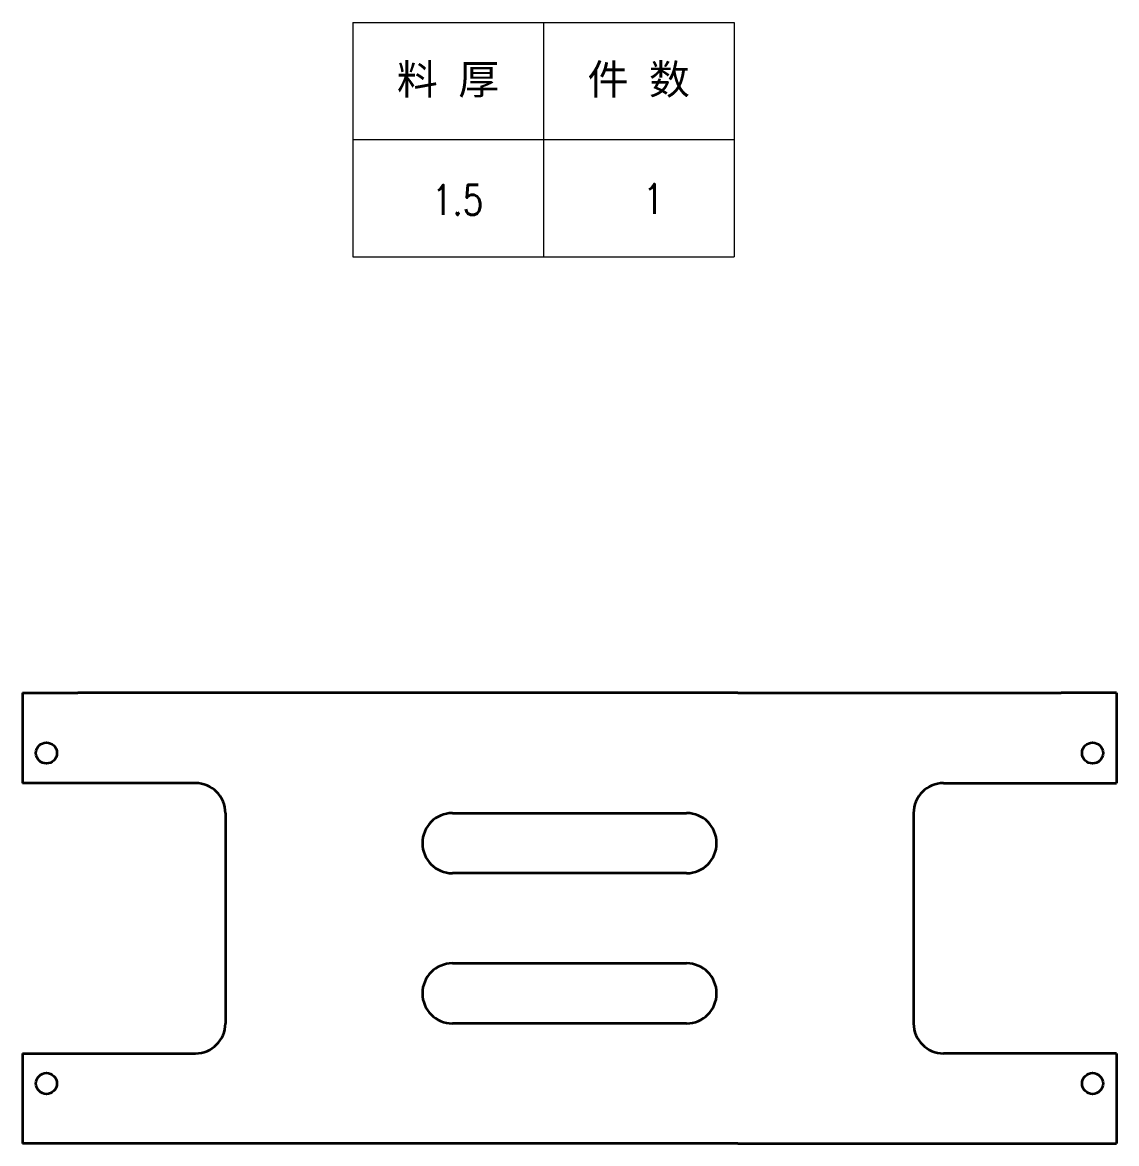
# Model space of a CAD drawing. Header units: millimetres. Extents: x 1333 to 209312, y -42879 to 359.
# Drawn here: x 136849.5 to 137213.9, y -168.4 to 204.8 of the extents above; entities that cross this region are included whole.
import ezdxf
from ezdxf.enums import TextEntityAlignment as Align

# ---------------------------------------------------------------- set-up
doc = ezdxf.new("R2010")
doc.units = ezdxf.units.MM
doc.header["$LTSCALE"] = 0.5
doc.layers.add('DRAWING', color=7, linetype='Continuous', lineweight=35)
doc.layers.add('标注线', color=3, linetype='Continuous', lineweight=18)
doc.styles.add('DIM', font='romans.shx', dxfattribs={"width": 0.8, "bigfont": 'bigfont.shx'})
doc.styles.get("Standard").update_dxf_attribs({"font": 'simplex.shx'})

# ---------------------------------------------------------------- blocks, each defined once
blk = doc.blocks.new('*T645')
at = {"color": 0, "linetype": 'ByBlock', "lineweight": -2, "transparency": 16777216}
for p, q in [((0, 0), (127, 0)), ((0, 0), (0, -78)), ((63.5, 0), (63.5, -78)), ((127, 0), (127, -78)), ((0, -39), (127, -39)), ((0, -78), (127, -78))]:
    blk.add_line(p, q, dxfattribs=at)
at = {"color": 0, "transparency": 16777216, "char_height": 10, "width": 60.5, "attachment_point": 5}
for s, insert in [('{\\fSimSun|b0|i0|c134|p2;料 厚}', (31.75, -19.5)), ('{\\fSimSun|b0|i0|c134|p2;件 数}', (95.25, -19.5))]:
    blk.add_mtext(s, dxfattribs=dict(at, insert=insert))
blk = doc.blocks.new('拆图参数')
blk.add_blockref('*T645', (-63.5, 78))
at = {"style": 'DIM', "width": 0.8}
blk.add_attdef('6', text='', height=10, dxfattribs=at).set_placement((-37.13, 18.91), align=Align.MIDDLE_LEFT)
blk.add_attdef('1', text='', height=10, dxfattribs=at).set_placement((36.65, 19.27), align=Align.MIDDLE_CENTER)

msp = doc.modelspace()

# ---------------------------------------------------------------- linework, layer by layer
at = {"layer": 'DRAWING', "ltscale": 0.4125}
for p, q in [((136849.532, -18.383), (136868.032, -18.383)), ((137213.932, -18.383), (137195.432, -18.383))]:
    msp.add_line(p, q, dxfattribs=at)
at = {"layer": 'DRAWING'}
for p, q in [((136849.532, -18.383), (136849.532, -48.383)), ((136975.632, -18.383), (136868.032, -18.383)), ((137087.832, -18.383), (136975.632, -18.383)), ((137087.832, -18.383), (137195.432, -18.383)), ((137213.932, -18.383), (137213.932, -48.383)), ((136907.132, -48.383), (136849.532, -48.383)), ((137156.332, -48.383), (137213.932, -48.383)), ((136917.132, -58.383), (136917.132, -128.383)), ((136992.732, -58.383), (137070.732, -58.383)), ((137146.332, -58.383), (137146.332, -128.383)), ((137070.732, -78.383), (136992.732, -78.383)), ((136992.732, -108.383), (137070.732, -108.383)), ((137070.732, -128.383), (136992.732, -128.383)), ((136849.532, -138.383), (136907.132, -138.383)), ((136849.532, -138.383), (136849.532, -168.383)), ((137213.932, -138.383), (137156.332, -138.383)), ((137213.932, -138.383), (137213.932, -168.383)), ((136975.632, -168.383), (136849.532, -168.383)), ((137087.832, -168.383), (136975.632, -168.383)), ((137087.832, -168.383), (137213.932, -168.383))]:
    msp.add_line(p, q, dxfattribs=at)
for centre in [(136857.532, -38.383), (137205.932, -38.383), (136857.532, -148.383), (137205.932, -148.383)]:
    msp.add_circle(centre, 3.5, dxfattribs=at)
for centre, start, end in [((136907.132, -58.383), 0, 90), ((137156.332, -58.383), 90, 180), ((136992.732, -68.383), 90, 270), ((137070.732, -68.383), 270, 90), ((136992.732, -118.383), 90, 270), ((137070.732, -118.383), 270, 90), ((136907.132, -128.383), 270, 0), ((137156.332, -128.383), 180, 270)]:
    msp.add_arc(centre, 10, start, end, dxfattribs=at)

# ---------------------------------------------------------------- block references
at = {"layer": '标注线', "color": 7}
msp.add_blockref('拆图参数', (137023.025, 126.803), dxfattribs=at).add_auto_attribs({'1': '1', '6': '1.5'})

doc.saveas('drawing.dxf')
